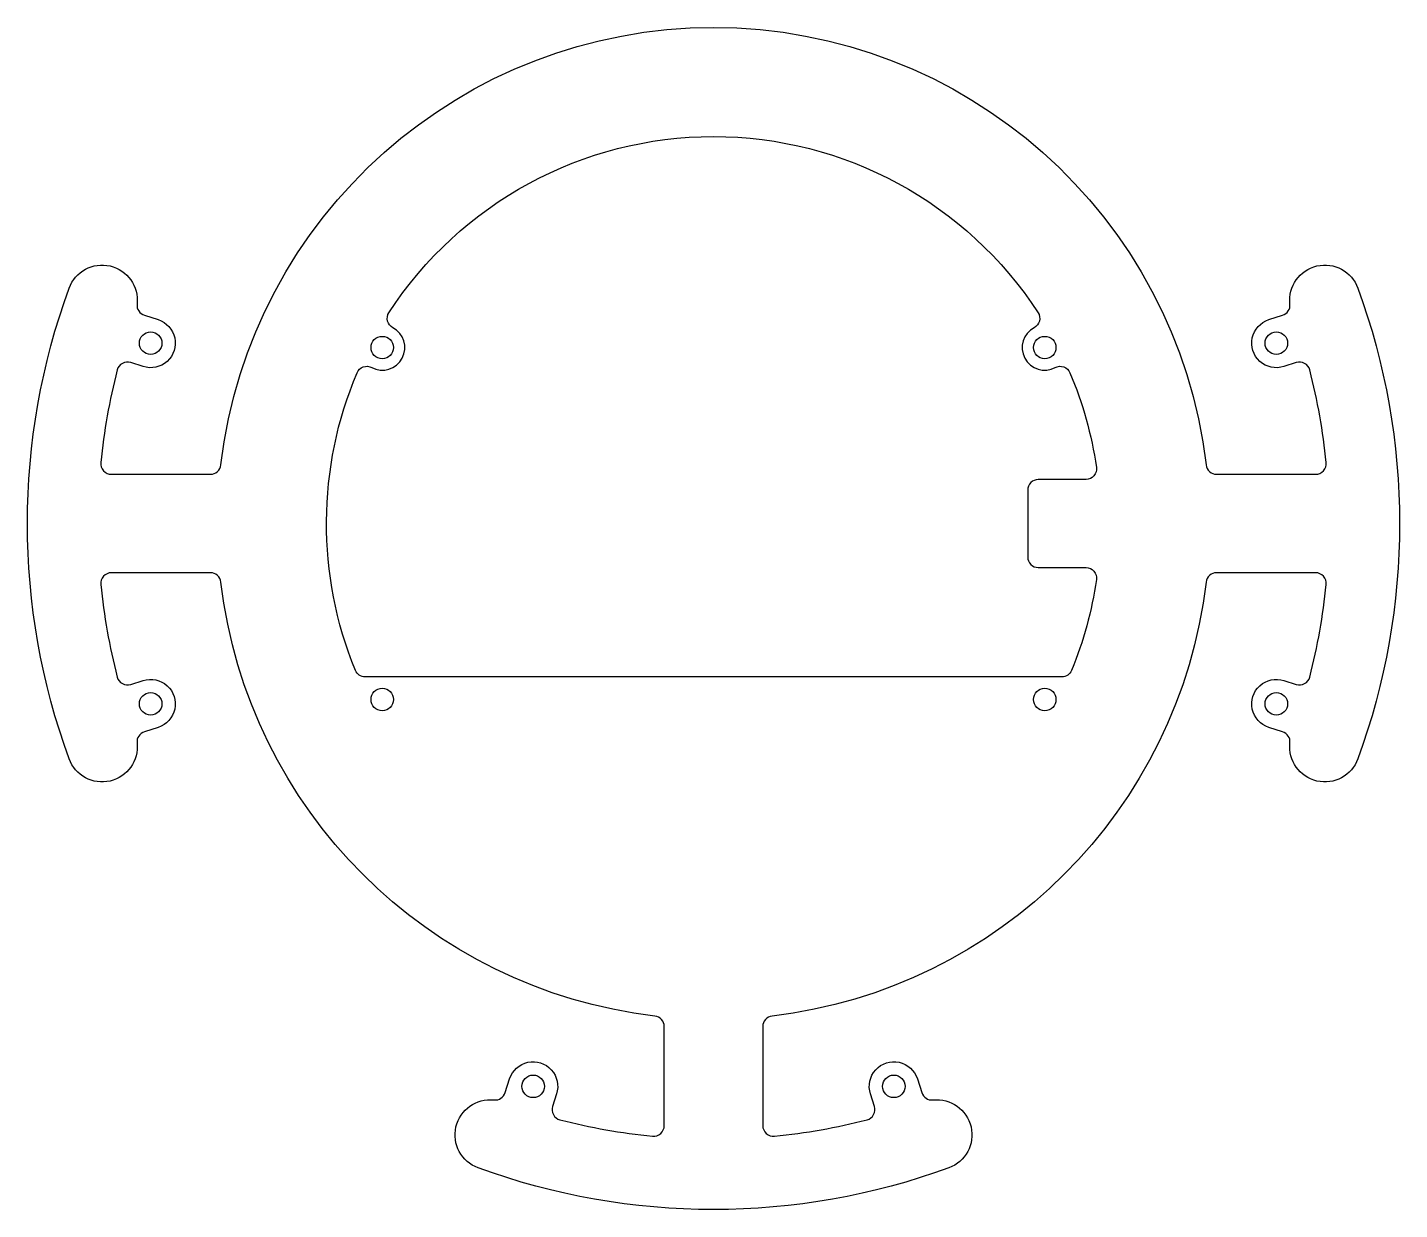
# Model space of a CAD drawing. Header units: millimetres. Extents: x -98 to 98, y -98 to 70.
import ezdxf

# ---------------------------------------------------------------- set-up
doc = ezdxf.new("R2010")
doc.units = ezdxf.units.MM
doc.layers.get('0').update_dxf_attribs({"linetype": 'CONTINUOUS'})

msp = doc.modelspace()

# ---------------------------------------------------------------- linework, layer by layer
for points in [[(87.07, 8.65, 0.038268), (84.74, 21.82, 0.431416), (82.83, 22.87), (81.06, 22.31, -1.000204), (78.92, 28.97), (80.88, 29.6, 0.356437), (81.92, 31.19, -0.886034), (91.58, 33.45, -0.176894), (91.58, -33.45, -0.886034), (81.92, -31.19, 0.356437), (80.88, -29.6), (78.92, -28.97, -1.000204), (81.06, -22.31), (82.83, -22.87, 0.431416), (84.74, -21.82, 0.038268), (87.07, -8.65, 0.443516), (85.58, -7), (71.5, -7, 0.379965), (70.01, -8.32, -0.346477), (8.32, -70.01, 0.379965), (7, -71.5), (7, -85.58, 0.443516), (8.65, -87.07, 0.038268), (21.82, -84.74, 0.431416), (22.87, -82.83), (22.31, -81.06, -1.000204), (28.97, -78.92), (29.6, -80.88, 0.356437), (31.19, -81.92, -0.886034), (33.45, -91.58, -0.176894), (-33.45, -91.58, -0.886034), (-31.19, -81.92, 0.356437), (-29.6, -80.88), (-28.97, -78.92, -1.000204), (-22.31, -81.06), (-22.87, -82.83, 0.431416), (-21.82, -84.74, 0.038268), (-8.65, -87.07, 0.443516), (-7, -85.58), (-7, -71.5, 0.379965), (-8.32, -70.01, -0.346477), (-70.01, -8.32, 0.379965), (-71.5, -7), (-85.58, -7, 0.443516), (-87.07, -8.65, 0.038268), (-84.74, -21.82, 0.431416), (-82.83, -22.87), (-81.06, -22.31, -1.000204), (-78.92, -28.97), (-80.88, -29.6, 0.356437), (-81.92, -31.19, -0.886034), (-91.58, -33.45, -0.176894), (-91.58, 33.45, -0.886034), (-81.92, 31.19, 0.356437), (-80.88, 29.6), (-78.92, 28.97, -1.000204), (-81.06, 22.31), (-82.83, 22.87, 0.431416), (-84.74, 21.82, 0.038268), (-87.07, 8.65, 0.443516), (-85.58, 7), (-71.5, 7, 0.379965), (-70.01, 8.32, -0.888155), (70.01, 8.32, 0.379965), (71.5, 7), (85.58, 7, 0.443516)], [(-48.57, 22.17, 1), (-45.57, 27.83), (-45.57, 27.82, -0.440219), (-46.12, 29.96, -0.542818), (46.12, 29.96, -0.440219), (45.57, 27.82), (45.57, 27.83, 1), (48.57, 22.17), (48.57, 22.17, -0.440219), (50.65, 21.43, -0.063804), (54.42, 7.97, -0.457462), (52.94, 6.25), (46.15, 6.25, 0.414214), (44.65, 4.75), (44.65, -4.75, 0.414214), (46.15, -6.25), (52.94, -6.25, -0.457462), (54.42, -7.97, -0.06103), (50.89, -20.87, -0.304305), (49.5, -21.8), (-49.5, -21.8, -0.304305), (-50.89, -20.87, -0.199961), (-50.65, 21.43, -0.440219), (-48.57, 22.17)]]:
    msp.add_lwpolyline(points, format="xyb", close=True)
for centre in [(-79.99, 25.64), (-47.07, 25), (47.07, 25), (79.99, 25.64), (-47.07, -25), (47.07, -25), (-79.99, -25.64), (79.99, -25.64), (-25.64, -79.99), (25.64, -79.99)]:
    msp.add_circle(centre, 1.6)

doc.saveas('drawing.dxf')
